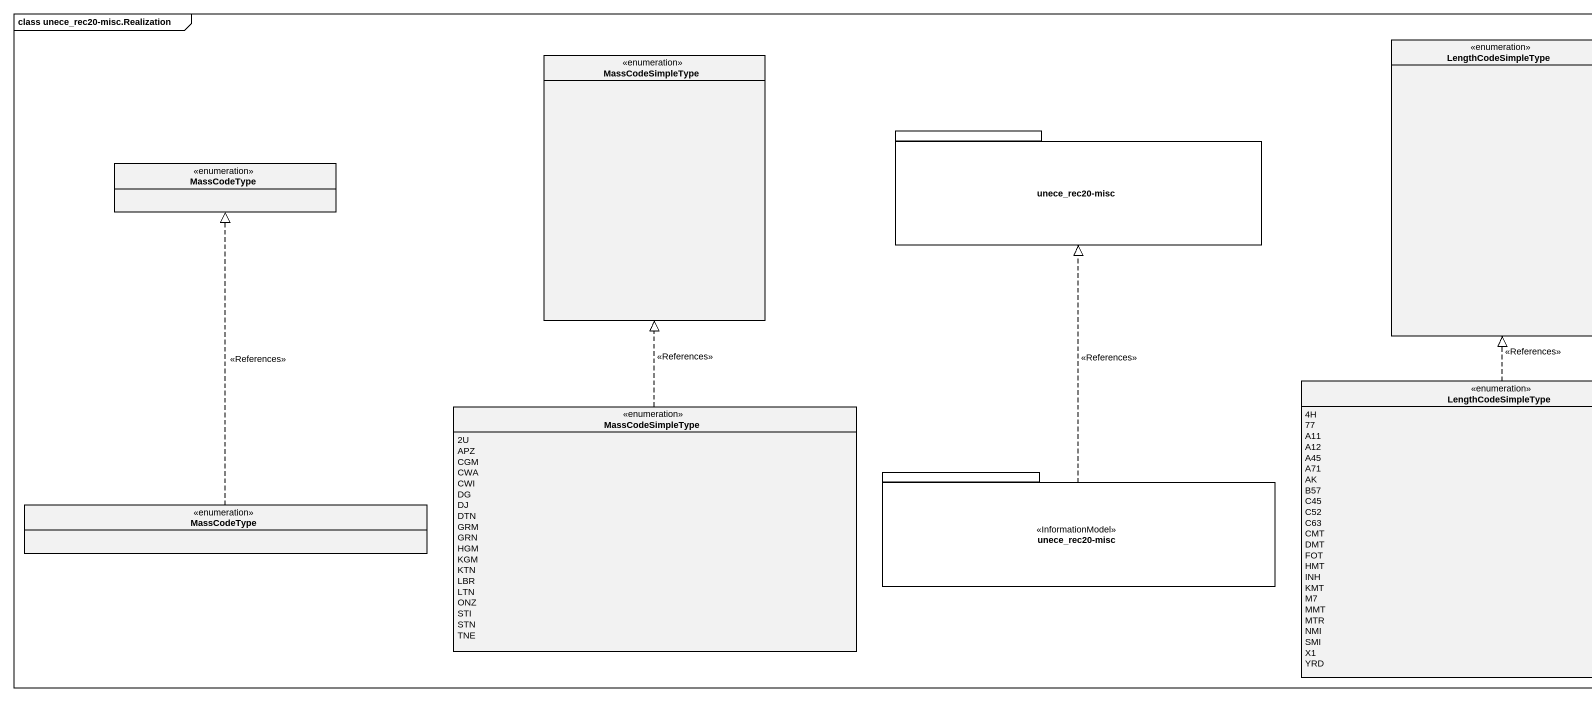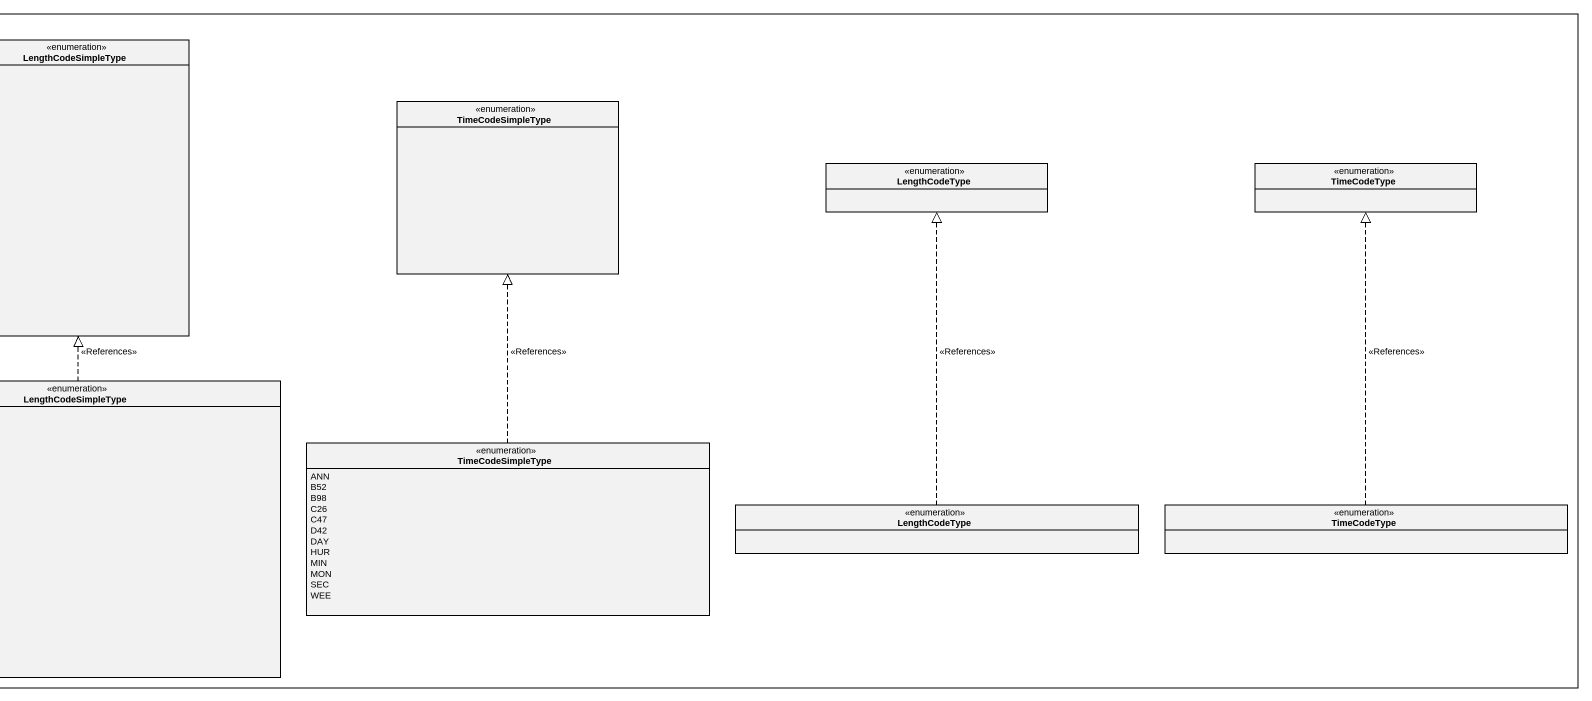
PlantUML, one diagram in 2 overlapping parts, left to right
@startuml
mainframe class unece_rec20-misc.Realization
hide circle
hide empty members
enum LengthCodeSimpleType
enum MassCodeSimpleType
enum TimeCodeSimpleType
enum MassCodeType
package "unece_rec20-misc" as unece_rec20_misc {
}
enum LengthCodeType
enum TimeCodeType
enum "LengthCodeSimpleType" as LengthCodeSimpleType_2 {
  4H
  77
  A11
  A12
  A45
  A71
  AK
  B57
  C45
  C52
  C63
  CMT
  DMT
  FOT
  HMT
  INH
  KMT
  M7
  MMT
  MTR
  NMI
  SMI
  X1
  YRD
}
enum "MassCodeSimpleType" as MassCodeSimpleType_2 {
  2U
  APZ
  CGM
  CWA
  CWI
  DG
  DJ
  DTN
  GRM
  GRN
  HGM
  KGM
  KTN
  LBR
  LTN
  ONZ
  STI
  STN
  TNE
}
package "unece_rec20-misc" as unece_rec20_misc_2 <<InformationModel>> {
}
enum "TimeCodeSimpleType" as TimeCodeSimpleType_2 {
  ANN
  B52
  B98
  C26
  C47
  D42
  DAY
  HUR
  MIN
  MON
  SEC
  WEE
}
enum "MassCodeType" as MassCodeType_2
enum "LengthCodeType" as LengthCodeType_2
enum "TimeCodeType" as TimeCodeType_2
LengthCodeSimpleType_2 .up.|> LengthCodeSimpleType : <<References>>
MassCodeSimpleType_2 .up.|> MassCodeSimpleType : <<References>>
unece_rec20_misc_2 .up.|> unece_rec20_misc : <<References>>
TimeCodeSimpleType_2 .up.|> TimeCodeSimpleType : <<References>>
MassCodeType_2 .up.|> MassCodeType : <<References>>
LengthCodeType_2 .up.|> LengthCodeType : <<References>>
TimeCodeType_2 .up.|> TimeCodeType : <<References>>
@enduml
